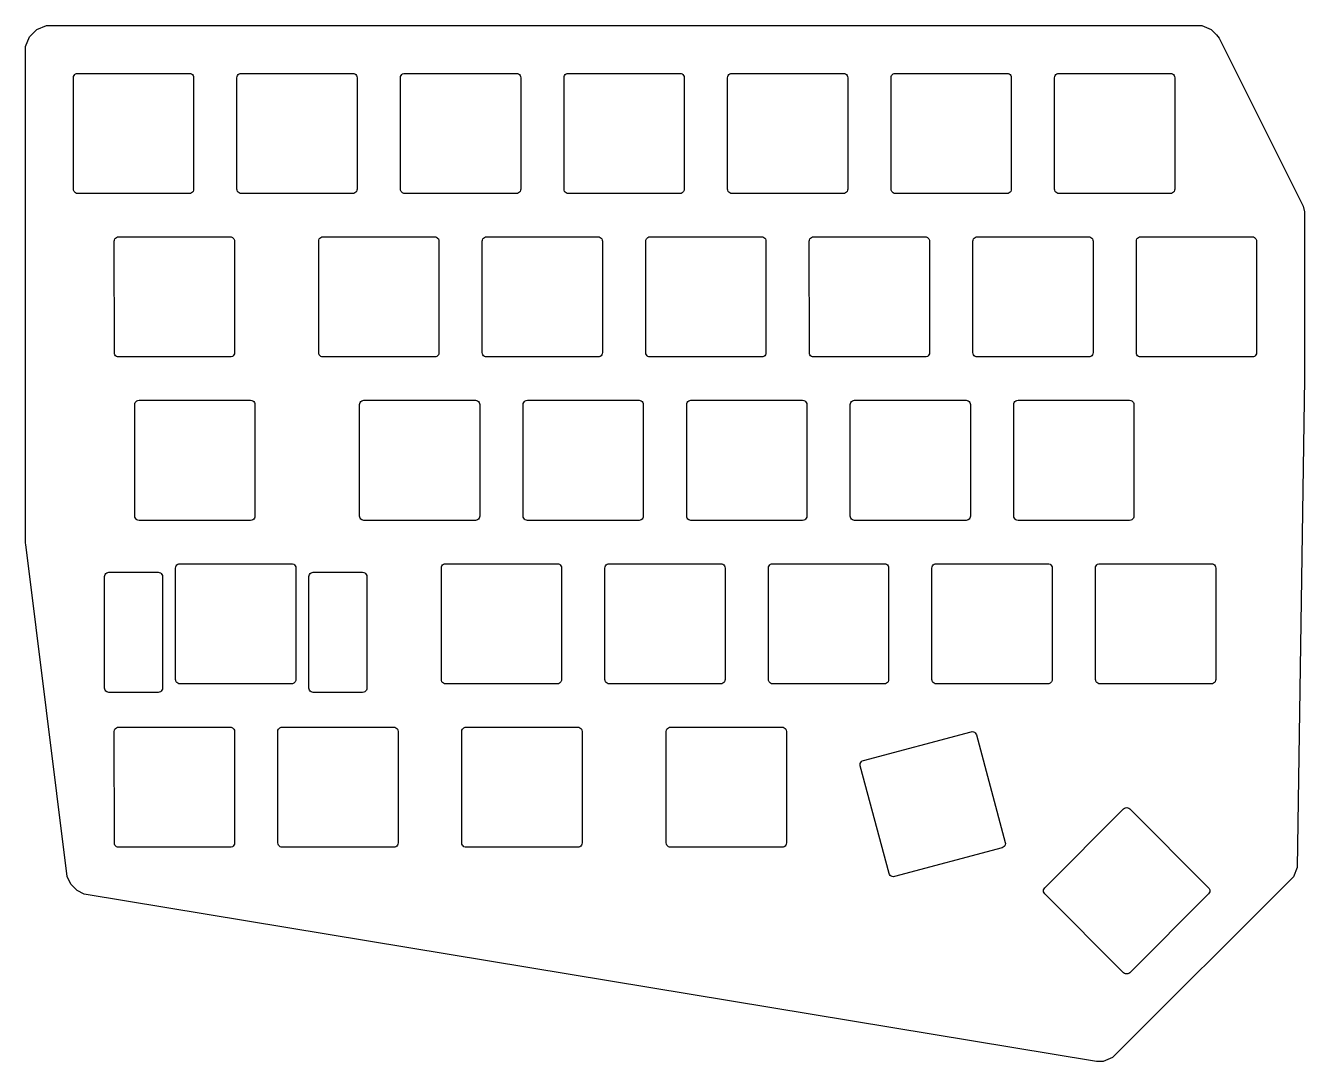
# Model space of a CAD drawing. Header units: metres. Extents: x 26 to 174, y -146 to -26.
import ezdxf

# ---------------------------------------------------------------- set-up
doc = ezdxf.new("R2010")
doc.units = ezdxf.units.M

msp = doc.modelspace()

# ---------------------------------------------------------------- linework, layer by layer
at = {"layer": 'PlateOutline'}
msp.add_lwpolyline([(163.6451, -25.9817), (164.2673, -26.604), (164.5501, -26.9963), (174.3395, -46.5751), (174.5, -47.255), (174.5, -66.7175), (173.6741, -123.6575), (173.2182, -124.7359), (152.1474, -145.8067), (151.0448, -146.2635), (150.2835, -146.2635), (150.038, -146.2433), (32.3633, -126.758), (31.5276, -126.3285), (30.8124, -125.6132), (30.3727, -124.7143), (25.5366, -86.0252), (25.525, -85.839), (25.525, -27.9576), (25.9817, -26.8549), (26.8549, -25.9817), (27.9576, -25.525), (162.5424, -25.525)], close=True, dxfattribs=at)
at = {"layer": 'SwitchCutouts'}
for points in [[(44.6, -45.1), (31.6028, -45.0989), (31.4734, -45.0818), (31.3528, -45.0319), (31.2492, -44.9524), (31.1698, -44.8489), (31.1198, -44.7283), (31.1028, -44.5989), (31.1, -31.6), (31.117, -31.4706), (31.167, -31.35), (31.2464, -31.2464), (31.35, -31.167), (31.4706, -31.117), (31.6, -31.1), (44.6, -31.1), (44.7294, -31.117), (44.85, -31.167), (44.9536, -31.2464), (45.033, -31.35), (45.083, -31.4706), (45.1, -31.6), (45.1, -44.6), (45.083, -44.7294), (45.033, -44.85), (44.9536, -44.9536), (44.85, -45.033), (44.7294, -45.083), (44.6, -45.1)], [(63.65, -45.1), (50.6528, -45.0989), (50.5234, -45.0818), (50.4028, -45.0319), (50.2992, -44.9524), (50.2198, -44.8489), (50.1698, -44.7283), (50.1528, -44.5989), (50.15, -31.6), (50.167, -31.4706), (50.217, -31.35), (50.2964, -31.2464), (50.4, -31.167), (50.5206, -31.117), (50.65, -31.1), (63.65, -31.1), (63.7794, -31.117), (63.9, -31.167), (64.0036, -31.2464), (64.083, -31.35), (64.133, -31.4706), (64.15, -31.6), (64.15, -44.6), (64.133, -44.7294), (64.083, -44.85), (64.0036, -44.9536), (63.9, -45.033), (63.7794, -45.083), (63.65, -45.1)], [(82.7, -45.1), (69.7028, -45.0989), (69.5734, -45.0818), (69.4528, -45.0319), (69.3492, -44.9524), (69.2698, -44.8489), (69.2198, -44.7283), (69.2028, -44.5989), (69.2, -31.6), (69.217, -31.4706), (69.267, -31.35), (69.3464, -31.2464), (69.45, -31.167), (69.5706, -31.117), (69.7, -31.1), (82.7, -31.1), (82.8294, -31.117), (82.95, -31.167), (83.0536, -31.2464), (83.133, -31.35), (83.183, -31.4706), (83.2, -31.6), (83.2, -44.6), (83.183, -44.7294), (83.133, -44.85), (83.0536, -44.9536), (82.95, -45.033), (82.8294, -45.083), (82.7, -45.1)], [(101.75, -45.1), (88.7528, -45.0989), (88.6234, -45.0818), (88.5028, -45.0319), (88.3992, -44.9524), (88.3198, -44.8489), (88.2698, -44.7283), (88.2528, -44.5989), (88.25, -31.6), (88.267, -31.4706), (88.317, -31.35), (88.3964, -31.2464), (88.5, -31.167), (88.6206, -31.117), (88.75, -31.1), (101.75, -31.1), (101.8794, -31.117), (102, -31.167), (102.1036, -31.2464), (102.183, -31.35), (102.233, -31.4706), (102.25, -31.6), (102.25, -44.6), (102.233, -44.7294), (102.183, -44.85), (102.1036, -44.9536), (102, -45.033), (101.8794, -45.083), (101.75, -45.1)], [(120.8, -45.1), (107.8028, -45.0989), (107.6734, -45.0818), (107.5528, -45.0319), (107.4492, -44.9524), (107.3698, -44.8489), (107.3198, -44.7283), (107.3028, -44.5989), (107.3, -31.6), (107.317, -31.4706), (107.367, -31.35), (107.4464, -31.2464), (107.55, -31.167), (107.6706, -31.117), (107.8, -31.1), (120.8, -31.1), (120.9294, -31.117), (121.05, -31.167), (121.1536, -31.2464), (121.233, -31.35), (121.283, -31.4706), (121.3, -31.6), (121.3, -44.6), (121.283, -44.7294), (121.233, -44.85), (121.1536, -44.9536), (121.05, -45.033), (120.9294, -45.083), (120.8, -45.1)], [(139.85, -45.1), (126.8528, -45.0989), (126.7234, -45.0818), (126.6028, -45.0319), (126.4992, -44.9524), (126.4198, -44.8489), (126.3698, -44.7283), (126.3528, -44.5989), (126.35, -31.6), (126.367, -31.4706), (126.417, -31.35), (126.4964, -31.2464), (126.6, -31.167), (126.7206, -31.117), (126.85, -31.1), (139.85, -31.1), (139.9794, -31.117), (140.1, -31.167), (140.2036, -31.2464), (140.283, -31.35), (140.333, -31.4706), (140.35, -31.6), (140.35, -44.6), (140.333, -44.7294), (140.283, -44.85), (140.2036, -44.9536), (140.1, -45.033), (139.9794, -45.083), (139.85, -45.1)], [(158.9, -45.1), (145.9028, -45.0989), (145.7734, -45.0818), (145.6528, -45.0319), (145.5492, -44.9524), (145.4698, -44.8489), (145.4198, -44.7283), (145.4028, -44.5989), (145.4, -31.6), (145.417, -31.4706), (145.467, -31.35), (145.5464, -31.2464), (145.65, -31.167), (145.7706, -31.117), (145.9, -31.1), (158.9, -31.1), (159.0294, -31.117), (159.15, -31.167), (159.2536, -31.2464), (159.333, -31.35), (159.383, -31.4706), (159.4, -31.6), (159.4, -44.6), (159.383, -44.7294), (159.333, -44.85), (159.2536, -44.9536), (159.15, -45.033), (159.0294, -45.083), (158.9, -45.1)], [(49.3625, -64.15), (36.3653, -64.1489), (36.2359, -64.1318), (36.1153, -64.0819), (36.0117, -64.0024), (35.9323, -63.8989), (35.8823, -63.7783), (35.8653, -63.6489), (35.8625, -50.65), (35.8795, -50.5206), (35.9295, -50.4), (36.0089, -50.2964), (36.1125, -50.217), (36.2331, -50.167), (36.3625, -50.15), (49.3625, -50.15), (49.4919, -50.167), (49.6125, -50.217), (49.7161, -50.2964), (49.7955, -50.4), (49.8455, -50.5206), (49.8625, -50.65), (49.8625, -63.65), (49.8455, -63.7794), (49.7955, -63.9), (49.7161, -64.0036), (49.6125, -64.083), (49.4919, -64.133), (49.3625, -64.15)], [(73.175, -64.15), (60.1778, -64.1489), (60.0484, -64.1318), (59.9278, -64.0819), (59.8242, -64.0024), (59.7448, -63.8989), (59.6948, -63.7783), (59.6778, -63.6489), (59.675, -50.65), (59.692, -50.5206), (59.742, -50.4), (59.8214, -50.2964), (59.925, -50.217), (60.0456, -50.167), (60.175, -50.15), (73.175, -50.15), (73.3044, -50.167), (73.425, -50.217), (73.5286, -50.2964), (73.608, -50.4), (73.658, -50.5206), (73.675, -50.65), (73.675, -63.65), (73.658, -63.7794), (73.608, -63.9), (73.5286, -64.0036), (73.425, -64.083), (73.3044, -64.133), (73.175, -64.15)], [(92.225, -64.15), (79.2278, -64.1489), (79.0984, -64.1318), (78.9778, -64.0819), (78.8742, -64.0024), (78.7948, -63.8989), (78.7448, -63.7783), (78.7278, -63.6489), (78.725, -50.65), (78.742, -50.5206), (78.792, -50.4), (78.8714, -50.2964), (78.975, -50.217), (79.0956, -50.167), (79.225, -50.15), (92.225, -50.15), (92.3544, -50.167), (92.475, -50.217), (92.5786, -50.2964), (92.658, -50.4), (92.708, -50.5206), (92.725, -50.65), (92.725, -63.65), (92.708, -63.7794), (92.658, -63.9), (92.5786, -64.0036), (92.475, -64.083), (92.3544, -64.133), (92.225, -64.15)], [(111.275, -64.15), (98.2778, -64.1489), (98.1484, -64.1318), (98.0278, -64.0819), (97.9242, -64.0024), (97.8448, -63.8989), (97.7948, -63.7783), (97.7778, -63.6489), (97.775, -50.65), (97.792, -50.5206), (97.842, -50.4), (97.9214, -50.2964), (98.025, -50.217), (98.1456, -50.167), (98.275, -50.15), (111.275, -50.15), (111.4044, -50.167), (111.525, -50.217), (111.6286, -50.2964), (111.708, -50.4), (111.758, -50.5206), (111.775, -50.65), (111.775, -63.65), (111.758, -63.7794), (111.708, -63.9), (111.6286, -64.0036), (111.525, -64.083), (111.4044, -64.133), (111.275, -64.15)], [(130.325, -64.15), (117.3278, -64.1489), (117.1984, -64.1318), (117.0778, -64.0819), (116.9742, -64.0024), (116.8948, -63.8989), (116.8448, -63.7783), (116.8278, -63.6489), (116.825, -50.65), (116.842, -50.5206), (116.892, -50.4), (116.9714, -50.2964), (117.075, -50.217), (117.1956, -50.167), (117.325, -50.15), (130.325, -50.15), (130.4544, -50.167), (130.575, -50.217), (130.6786, -50.2964), (130.758, -50.4), (130.808, -50.5206), (130.825, -50.65), (130.825, -63.65), (130.808, -63.7794), (130.758, -63.9), (130.6786, -64.0036), (130.575, -64.083), (130.4544, -64.133), (130.325, -64.15)], [(149.375, -64.15), (136.3778, -64.1489), (136.2484, -64.1318), (136.1278, -64.0819), (136.0242, -64.0024), (135.9448, -63.8989), (135.8948, -63.7783), (135.8778, -63.6489), (135.875, -50.65), (135.892, -50.5206), (135.942, -50.4), (136.0214, -50.2964), (136.125, -50.217), (136.2456, -50.167), (136.375, -50.15), (149.375, -50.15), (149.5044, -50.167), (149.625, -50.217), (149.7286, -50.2964), (149.808, -50.4), (149.858, -50.5206), (149.875, -50.65), (149.875, -63.65), (149.858, -63.7794), (149.808, -63.9), (149.7286, -64.0036), (149.625, -64.083), (149.5044, -64.133), (149.375, -64.15)], [(168.425, -64.15), (155.4278, -64.1489), (155.2984, -64.1318), (155.1778, -64.0819), (155.0742, -64.0024), (154.9948, -63.8989), (154.9448, -63.7783), (154.9278, -63.6489), (154.925, -50.65), (154.942, -50.5206), (154.992, -50.4), (155.0714, -50.2964), (155.175, -50.217), (155.2956, -50.167), (155.425, -50.15), (168.425, -50.15), (168.5544, -50.167), (168.675, -50.217), (168.7786, -50.2964), (168.858, -50.4), (168.908, -50.5206), (168.925, -50.65), (168.925, -63.65), (168.908, -63.7794), (168.858, -63.9), (168.7786, -64.0036), (168.675, -64.083), (168.5544, -64.133), (168.425, -64.15)], [(51.7437, -83.2), (38.7465, -83.1989), (38.6171, -83.1818), (38.4965, -83.1319), (38.393, -83.0524), (38.3135, -82.9489), (38.2636, -82.8283), (38.2465, -82.6989), (38.2437, -69.7), (38.2608, -69.5706), (38.3107, -69.45), (38.3902, -69.3464), (38.4938, -69.267), (38.6143, -69.217), (38.7437, -69.2), (51.7437, -69.2), (51.8732, -69.217), (51.9938, -69.267), (52.0973, -69.3464), (52.1768, -69.45), (52.2267, -69.5706), (52.2437, -69.7), (52.2437, -82.7), (52.2267, -82.8294), (52.1768, -82.95), (52.0973, -83.0536), (51.9938, -83.133), (51.8732, -83.183), (51.7437, -83.2)], [(77.9375, -83.2), (64.9403, -83.1989), (64.8109, -83.1818), (64.6903, -83.1319), (64.5867, -83.0524), (64.5073, -82.9489), (64.4573, -82.8283), (64.4403, -82.6989), (64.4375, -69.7), (64.4545, -69.5706), (64.5045, -69.45), (64.5839, -69.3464), (64.6875, -69.267), (64.8081, -69.217), (64.9375, -69.2), (77.9375, -69.2), (78.0669, -69.217), (78.1875, -69.267), (78.2911, -69.3464), (78.3705, -69.45), (78.4205, -69.5706), (78.4375, -69.7), (78.4375, -82.7), (78.4205, -82.8294), (78.3705, -82.95), (78.2911, -83.0536), (78.1875, -83.133), (78.0669, -83.183), (77.9375, -83.2)], [(96.9875, -83.2), (83.9903, -83.1989), (83.8609, -83.1818), (83.7403, -83.1319), (83.6367, -83.0524), (83.5573, -82.9489), (83.5073, -82.8283), (83.4903, -82.6989), (83.4875, -69.7), (83.5045, -69.5706), (83.5545, -69.45), (83.6339, -69.3464), (83.7375, -69.267), (83.8581, -69.217), (83.9875, -69.2), (96.9875, -69.2), (97.1169, -69.217), (97.2375, -69.267), (97.3411, -69.3464), (97.4205, -69.45), (97.4705, -69.5706), (97.4875, -69.7), (97.4875, -82.7), (97.4705, -82.8294), (97.4205, -82.95), (97.3411, -83.0536), (97.2375, -83.133), (97.1169, -83.183), (96.9875, -83.2)], [(116.0375, -83.2), (103.0403, -83.1989), (102.9109, -83.1818), (102.7903, -83.1319), (102.6867, -83.0524), (102.6073, -82.9489), (102.5573, -82.8283), (102.5403, -82.6989), (102.5375, -69.7), (102.5545, -69.5706), (102.6045, -69.45), (102.6839, -69.3464), (102.7875, -69.267), (102.9081, -69.217), (103.0375, -69.2), (116.0375, -69.2), (116.1669, -69.217), (116.2875, -69.267), (116.3911, -69.3464), (116.4705, -69.45), (116.5205, -69.5706), (116.5375, -69.7), (116.5375, -82.7), (116.5205, -82.8294), (116.4705, -82.95), (116.3911, -83.0536), (116.2875, -83.133), (116.1669, -83.183), (116.0375, -83.2)], [(135.0875, -83.2), (122.0903, -83.1989), (121.9609, -83.1818), (121.8403, -83.1319), (121.7367, -83.0524), (121.6573, -82.9489), (121.6073, -82.8283), (121.5903, -82.6989), (121.5875, -69.7), (121.6045, -69.5706), (121.6545, -69.45), (121.7339, -69.3464), (121.8375, -69.267), (121.9581, -69.217), (122.0875, -69.2), (135.0875, -69.2), (135.2169, -69.217), (135.3375, -69.267), (135.4411, -69.3464), (135.5205, -69.45), (135.5705, -69.5706), (135.5875, -69.7), (135.5875, -82.7), (135.5705, -82.8294), (135.5205, -82.95), (135.4411, -83.0536), (135.3375, -83.133), (135.2169, -83.183), (135.0875, -83.2)], [(154.1375, -83.2), (141.1403, -83.1989), (141.0109, -83.1818), (140.8903, -83.1319), (140.7867, -83.0524), (140.7073, -82.9489), (140.6573, -82.8283), (140.6403, -82.6989), (140.6375, -69.7), (140.6545, -69.5706), (140.7045, -69.45), (140.7839, -69.3464), (140.8875, -69.267), (141.0081, -69.217), (141.1375, -69.2), (154.1375, -69.2), (154.2669, -69.217), (154.3875, -69.267), (154.4911, -69.3464), (154.5705, -69.45), (154.6205, -69.5706), (154.6375, -69.7), (154.6375, -82.7), (154.6205, -82.8294), (154.5705, -82.95), (154.4911, -83.0536), (154.3875, -83.133), (154.2669, -83.183), (154.1375, -83.2)], [(40.975, -103.25), (35.225, -103.25), (35.0956, -103.233), (34.975, -103.183), (34.8714, -103.1036), (34.792, -103), (34.742, -102.8794), (34.725, -102.75), (34.725, -89.75), (34.742, -89.6206), (34.792, -89.5), (34.8714, -89.3964), (34.975, -89.317), (35.0956, -89.267), (35.225, -89.25), (40.975, -89.25), (41.1044, -89.267), (41.225, -89.317), (41.3286, -89.3964), (41.408, -89.5), (41.458, -89.6206), (41.475, -89.75), (41.475, -102.75), (41.458, -102.8794), (41.408, -103), (41.3286, -103.1036), (41.225, -103.183), (41.1044, -103.233), (40.975, -103.25)], [(56.5063, -102.25), (43.509, -102.2489), (43.3796, -102.2318), (43.259, -102.1819), (43.1555, -102.1024), (43.076, -101.9989), (43.0261, -101.8783), (43.009, -101.7489), (43.0063, -88.75), (43.0233, -88.6206), (43.0732, -88.5), (43.1527, -88.3964), (43.2563, -88.317), (43.3768, -88.267), (43.5063, -88.25), (56.5063, -88.25), (56.6357, -88.267), (56.7563, -88.317), (56.8598, -88.3964), (56.9393, -88.5), (56.9892, -88.6206), (57.0063, -88.75), (57.0063, -101.75), (56.9892, -101.8794), (56.9393, -102), (56.8598, -102.1036), (56.7563, -102.183), (56.6357, -102.233), (56.5063, -102.25)], [(64.7875, -103.25), (59.0375, -103.25), (58.9081, -103.233), (58.7875, -103.183), (58.6839, -103.1036), (58.6045, -103), (58.5545, -102.8794), (58.5375, -102.75), (58.5375, -89.75), (58.5545, -89.6206), (58.6045, -89.5), (58.6839, -89.3964), (58.7875, -89.317), (58.9081, -89.267), (59.0375, -89.25), (64.7863, -89.25), (64.9157, -89.267), (65.0363, -89.317), (65.1398, -89.3964), (65.2193, -89.5), (65.2693, -89.6206), (65.2863, -89.75), (65.2875, -102.75), (65.2705, -102.8794), (65.2205, -103), (65.1411, -103.1036), (65.0375, -103.183), (64.9169, -103.233), (64.7875, -103.25)], [(87.4625, -102.25), (74.4653, -102.2489), (74.3359, -102.2318), (74.2153, -102.1819), (74.1117, -102.1024), (74.0323, -101.9989), (73.9823, -101.8783), (73.9653, -101.7489), (73.9625, -88.75), (73.9795, -88.6206), (74.0295, -88.5), (74.1089, -88.3964), (74.2125, -88.317), (74.3331, -88.267), (74.4625, -88.25), (87.4625, -88.25), (87.5919, -88.267), (87.7125, -88.317), (87.8161, -88.3964), (87.8955, -88.5), (87.9455, -88.6206), (87.9625, -88.75), (87.9625, -101.75), (87.9455, -101.8794), (87.8955, -102), (87.8161, -102.1036), (87.7125, -102.183), (87.5919, -102.233), (87.4625, -102.25)], [(106.5125, -102.25), (93.5153, -102.2489), (93.3859, -102.2318), (93.2653, -102.1819), (93.1617, -102.1024), (93.0823, -101.9989), (93.0323, -101.8783), (93.0153, -101.7489), (93.0125, -88.75), (93.0295, -88.6206), (93.0795, -88.5), (93.1589, -88.3964), (93.2625, -88.317), (93.3831, -88.267), (93.5125, -88.25), (106.5125, -88.25), (106.6419, -88.267), (106.7625, -88.317), (106.8661, -88.3964), (106.9455, -88.5), (106.9955, -88.6206), (107.0125, -88.75), (107.0125, -101.75), (106.9955, -101.8794), (106.9455, -102), (106.8661, -102.1036), (106.7625, -102.183), (106.6419, -102.233), (106.5125, -102.25)], [(125.5625, -102.25), (112.5653, -102.2489), (112.4359, -102.2318), (112.3153, -102.1819), (112.2117, -102.1024), (112.1323, -101.9989), (112.0823, -101.8783), (112.0653, -101.7489), (112.0625, -88.75), (112.0795, -88.6206), (112.1295, -88.5), (112.2089, -88.3964), (112.3125, -88.317), (112.4331, -88.267), (112.5625, -88.25), (125.5625, -88.25), (125.6919, -88.267), (125.8125, -88.317), (125.9161, -88.3964), (125.9955, -88.5), (126.0455, -88.6206), (126.0625, -88.75), (126.0625, -101.75), (126.0455, -101.8794), (125.9955, -102), (125.9161, -102.1036), (125.8125, -102.183), (125.6919, -102.233), (125.5625, -102.25)], [(144.6125, -102.25), (131.6153, -102.2489), (131.4859, -102.2318), (131.3653, -102.1819), (131.2617, -102.1024), (131.1823, -101.9989), (131.1323, -101.8783), (131.1153, -101.7489), (131.1125, -88.75), (131.1295, -88.6206), (131.1795, -88.5), (131.2589, -88.3964), (131.3625, -88.317), (131.4831, -88.267), (131.6125, -88.25), (144.6125, -88.25), (144.7419, -88.267), (144.8625, -88.317), (144.9661, -88.3964), (145.0455, -88.5), (145.0955, -88.6206), (145.1125, -88.75), (145.1125, -101.75), (145.0955, -101.8794), (145.0455, -102), (144.9661, -102.1036), (144.8625, -102.183), (144.7419, -102.233), (144.6125, -102.25)], [(163.6625, -102.25), (150.6653, -102.2489), (150.5359, -102.2318), (150.4153, -102.1819), (150.3117, -102.1024), (150.2323, -101.9989), (150.1823, -101.8783), (150.1653, -101.7489), (150.1625, -88.75), (150.1795, -88.6206), (150.2295, -88.5), (150.3089, -88.3964), (150.4125, -88.317), (150.5331, -88.267), (150.6625, -88.25), (163.6625, -88.25), (163.7919, -88.267), (163.9125, -88.317), (164.0161, -88.3964), (164.0955, -88.5), (164.1455, -88.6206), (164.1625, -88.75), (164.1625, -101.75), (164.1455, -101.8794), (164.0955, -102), (164.0161, -102.1036), (163.9125, -102.183), (163.7919, -102.233), (163.6625, -102.25)], [(49.3625, -121.3), (36.3653, -121.2989), (36.2359, -121.2818), (36.1153, -121.2319), (36.0117, -121.1524), (35.9323, -121.0489), (35.8823, -120.9283), (35.8653, -120.7989), (35.8625, -107.8), (35.8795, -107.6706), (35.9295, -107.55), (36.0089, -107.4464), (36.1125, -107.367), (36.2331, -107.317), (36.3625, -107.3), (49.3625, -107.3), (49.4919, -107.317), (49.6125, -107.367), (49.7161, -107.4464), (49.7955, -107.55), (49.8455, -107.6706), (49.8625, -107.8), (49.8625, -120.8), (49.8455, -120.9294), (49.7955, -121.05), (49.7161, -121.1536), (49.6125, -121.233), (49.4919, -121.283), (49.3625, -121.3)], [(68.4125, -121.3), (55.4153, -121.2989), (55.2859, -121.2818), (55.1653, -121.2319), (55.0617, -121.1524), (54.9823, -121.0489), (54.9323, -120.9283), (54.9153, -120.7989), (54.9125, -107.8), (54.9295, -107.6706), (54.9795, -107.55), (55.0589, -107.4464), (55.1625, -107.367), (55.2831, -107.317), (55.4125, -107.3), (68.4125, -107.3), (68.5419, -107.317), (68.6625, -107.367), (68.7661, -107.4464), (68.8455, -107.55), (68.8955, -107.6706), (68.9125, -107.8), (68.9125, -120.8), (68.8955, -120.9294), (68.8455, -121.05), (68.7661, -121.1536), (68.6625, -121.233), (68.5419, -121.283), (68.4125, -121.3)], [(89.8438, -121.3), (76.8465, -121.2989), (76.7171, -121.2818), (76.5965, -121.2319), (76.493, -121.1524), (76.4135, -121.0489), (76.3636, -120.9283), (76.3465, -120.7989), (76.3438, -107.8), (76.3608, -107.6706), (76.4107, -107.55), (76.4902, -107.4464), (76.5938, -107.367), (76.7143, -107.317), (76.8438, -107.3), (89.8438, -107.3), (89.9732, -107.317), (90.0938, -107.367), (90.1973, -107.4464), (90.2768, -107.55), (90.3267, -107.6706), (90.3438, -107.8), (90.3438, -120.8), (90.3267, -120.9294), (90.2768, -121.05), (90.1973, -121.1536), (90.0938, -121.233), (89.9732, -121.283), (89.8438, -121.3)], [(113.6562, -121.3), (100.659, -121.2989), (100.5296, -121.2818), (100.409, -121.2319), (100.3055, -121.1524), (100.226, -121.0489), (100.1761, -120.9283), (100.159, -120.7989), (100.1562, -107.8), (100.1733, -107.6706), (100.2232, -107.55), (100.3027, -107.4464), (100.4063, -107.367), (100.5268, -107.317), (100.6562, -107.3), (113.6562, -107.3), (113.7857, -107.317), (113.9063, -107.367), (114.0098, -107.4464), (114.0893, -107.55), (114.1392, -107.6706), (114.1562, -107.8), (114.1562, -120.8), (114.1392, -120.9294), (114.0893, -121.05), (114.0098, -121.1536), (113.9063, -121.233), (113.7857, -121.283), (113.6562, -121.3)], [(139.2996, -121.3518), (126.7449, -124.7147), (126.6155, -124.7317), (126.4861, -124.7147), (126.3655, -124.6648), (126.2619, -124.5853), (126.1825, -124.4817), (126.1325, -124.3611), (122.7655, -111.8059), (122.7485, -111.6765), (122.7655, -111.5471), (122.8155, -111.4265), (122.8949, -111.3229), (122.9985, -111.2435), (123.1191, -111.1935), (135.6761, -107.8289), (135.8055, -107.8118), (135.9349, -107.8289), (136.0555, -107.8788), (136.1591, -107.9583), (136.2385, -108.0619), (136.2885, -108.1824), (139.6531, -120.7395), (139.6701, -120.8689), (139.6531, -120.9983), (139.6032, -121.1189), (139.5237, -121.2224), (139.4201, -121.3019), (139.2996, -121.3518)], [(153.4414, -135.9214), (144.2517, -126.7302), (144.1722, -126.6266), (144.1223, -126.5061), (144.1053, -126.3766), (144.1223, -126.2472), (144.1722, -126.1266), (144.2517, -126.0231), (153.4414, -116.8295), (153.5449, -116.7501), (153.6655, -116.7001), (153.7949, -116.6831), (153.9243, -116.7001), (154.0449, -116.7501), (154.1485, -116.8295), (163.3408, -126.0219), (163.4203, -126.1255), (163.4703, -126.2461), (163.4873, -126.3755), (163.4703, -126.5049), (163.4203, -126.6255), (163.3408, -126.729), (154.1485, -135.9214), (154.0449, -136.0009), (153.9243, -136.0508), (153.7949, -136.0679), (153.6655, -136.0508), (153.5449, -136.0009), (153.4414, -135.9214)]]:
    msp.add_lwpolyline(points, close=True, dxfattribs=at)

doc.saveas('drawing.dxf')
